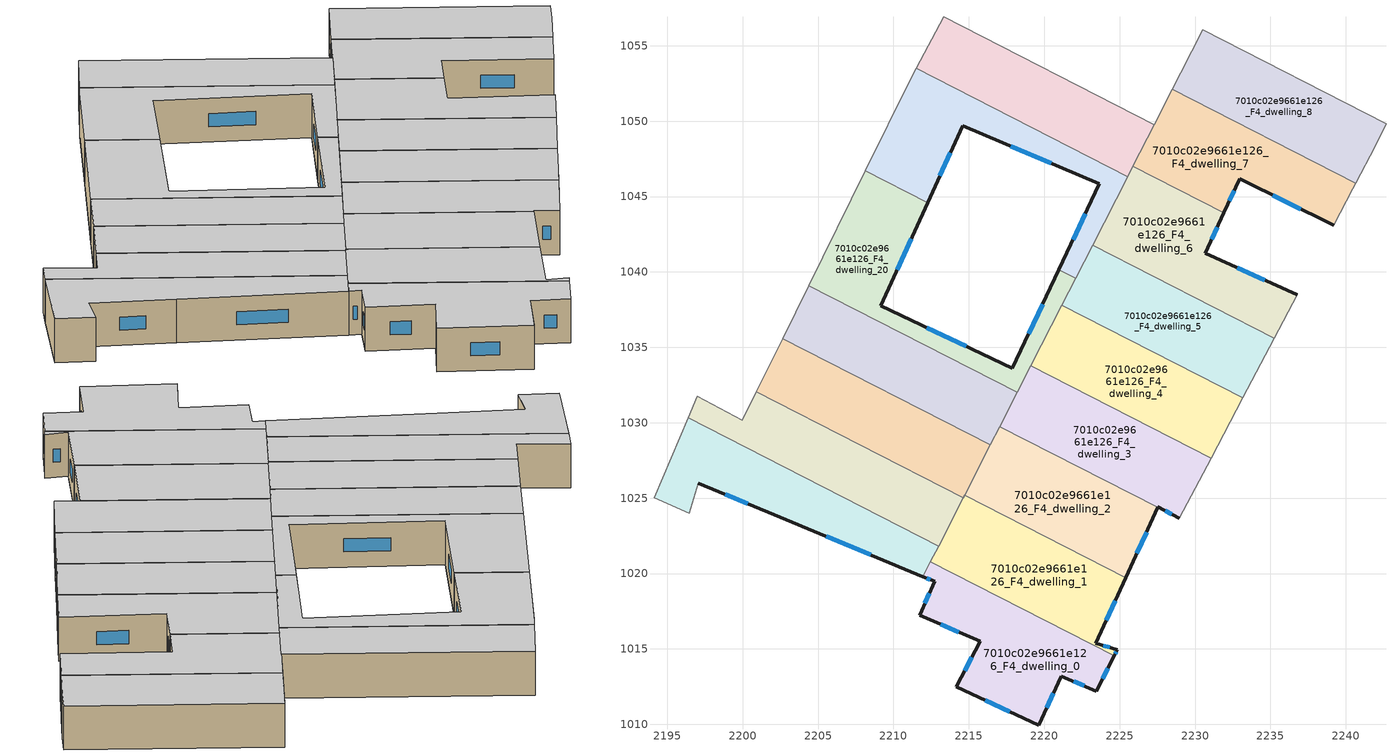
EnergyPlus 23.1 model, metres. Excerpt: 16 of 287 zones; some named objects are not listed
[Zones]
7010c02e9661e126_F4_dwelling_0
 floor to 7010c02e9661e126_F3_dwelling_0 (EU_floor_Construction): 2224.64,1014.54 2223.46,1012.21 2221.14,1013.21 2219.62,1009.96 2214.18,1012.5 2215.76,1015.51 2211.73,1017.24 2212.72,1019.47 2211.96,1019.79 2212.46,1020.77 z12
 wall outside (EU_wall_Construction): 2211.96,1019.79 2212.72,1019.47 2211.73,1017.24 2215.76,1015.51 2214.18,1012.5 2219.62,1009.96 2221.14,1013.21 2223.46,1012.21 2224.64,1014.54 z12:15
 wall to 7010c02e9661e126_F4_dwelling_1 (EU_wall_Construction): 2224.64,1014.54 2212.46,1020.77 z12:15
 wall to 7010c02e9661e126_F4_dwelling_16 (EU_wall_Construction): 2212.46,1020.77 2211.96,1019.79 z12:15
 window (EU_Window_Construction): 2216.09,1011.6 2217.71,1010.85 / 2215.2,1014.46 2214.73,1013.55 / 2213.14,1016.63 2214.35,1016.12 / 2212.38,1018.69 2212.08,1018.02 / 2212.23,1019.68 2212.46,1019.59 / 2223.88,1013.02 2224.23,1013.72 / 2221.95,1012.85 2222.65,1012.56 / 2220.15,1011.09 2220.61,1012.07 z13.05:13.95
 ceiling to 7010c02e9661e126_F5_dwelling_0 (EU_floor_Construction): 2223.46,1012.21 2224.64,1014.54 2212.46,1020.77 2211.96,1019.79 2212.72,1019.47 2211.73,1017.24 2215.76,1015.51 2214.18,1012.5 2219.62,1009.96 2221.14,1013.21 z15
7010c02e9661e126_F4_dwelling_1
 floor to 7010c02e9661e126_F3_dwelling_1 (EU_floor_Construction): 2225.41,1019.73 2223.43,1015.38 2224.84,1014.96 2224.64,1014.54 2212.46,1020.77 2214.72,1025.2 z12
 wall outside (EU_wall_Construction): 2224.64,1014.54 2224.84,1014.96 2223.43,1015.38 2225.41,1019.73 z12:15
 wall to 7010c02e9661e126_F4_dwelling_2 (EU_wall_Construction): 2225.41,1019.73 2214.72,1025.2 z12:15
 wall to 7010c02e9661e126_F4_dwelling_17 (EU_wall_Construction): 2214.64,1025.04 2212.99,1021.82 z12:15
 wall to 7010c02e9661e126_F4_dwelling_16 (EU_wall_Construction): 2212.99,1021.82 2212.46,1020.77 z12:15
 wall to 7010c02e9661e126_F4_dwelling_18 (EU_wall_Construction): 2214.72,1025.2 2214.64,1025.04 z12:15
 window (EU_Window_Construction): 2224.12,1016.9 2224.71,1018.2 / 2224.35,1015.1 2223.92,1015.23 / 2224.71,1014.69 2224.77,1014.81 z13.05:13.95
 ceiling to 7010c02e9661e126_F5_dwelling_1 (EU_floor_Construction): 2224.84,1014.96 2223.43,1015.38 2225.41,1019.73 2214.72,1025.2 2212.46,1020.77 2224.64,1014.54 z15
7010c02e9661e126_F4_dwelling_16
 floor to 7010c02e9661e126_F3_dwelling_16 (EU_floor_Construction): 2212.99,1021.82 2211.96,1019.79 2202.09,1023.89 2197.07,1026 2196.45,1024 2194.12,1025.01 2196.39,1030.32 z12
 wall outside (EU_wall_Construction): 2197.07,1026 2202.09,1023.89 2211.96,1019.79 z12:15
 wall adiabatic (EU_wall_Construction): 2196.39,1030.32 2194.12,1025.01 2196.45,1024 2197.07,1026 z12:15
 wall to 7010c02e9661e126_F4_dwelling_17 (EU_wall_Construction): 2212.99,1021.82 2196.39,1030.32 z12:15
 window (EU_Window_Construction): 2205.55,1022.46 2208.5,1021.23 / 2198.84,1025.26 2200.33,1024.63 z13.05:13.95
 ceiling to 7010c02e9661e126_F5_dwelling_16 (EU_floor_Construction): 2211.96,1019.79 2212.99,1021.82 2196.39,1030.32 2194.12,1025.01 2196.45,1024 2197.07,1026 2202.09,1023.89 z15
7010c02e9661e126_F4_dwelling_17
 floor to 7010c02e9661e126_F3_dwelling_17 (EU_floor_Construction): 2214.64,1025.04 2212.99,1021.82 2196.39,1030.32 2196.99,1031.75 2199.98,1030.17 2200.92,1032.06 z12
 wall adiabatic (EU_wall_Construction): 2200.92,1032.06 2199.98,1030.17 2196.99,1031.75 2196.39,1030.32 z12:15
 wall to 7010c02e9661e126_F4_dwelling_18 (EU_wall_Construction): 2214.64,1025.04 2200.92,1032.06 z12:15
 ceiling to 7010c02e9661e126_F5_dwelling_17 (EU_floor_Construction): 2212.99,1021.82 2214.64,1025.04 2200.92,1032.06 2199.98,1030.17 2196.99,1031.75 2196.39,1030.32 z15
7010c02e9661e126_F4_dwelling_18
 floor to 7010c02e9661e126_F3_dwelling_18 (EU_floor_Construction): 2216.43,1028.54 2214.64,1025.04 2200.92,1032.06 2202.66,1035.58 z12
 wall to 7010c02e9661e126_F4_dwelling_19 (EU_wall_Construction): 2216.43,1028.54 2202.66,1035.58 z12:15
 wall adiabatic (EU_wall_Construction): 2202.66,1035.58 2200.92,1032.06 z12:15
 wall to 7010c02e9661e126_F4_dwelling_2 (EU_wall_Construction): 2214.72,1025.2 2216.43,1028.54 z12:15
 ceiling to 7010c02e9661e126_F5_dwelling_18 (EU_floor_Construction): 2214.64,1025.04 2216.43,1028.54 2202.66,1035.58 2200.92,1032.06 z15
7010c02e9661e126_F4_dwelling_19
 floor to 7010c02e9661e126_F3_dwelling_19 (EU_floor_Construction): 2218.21,1032.02 2216.43,1028.54 2202.66,1035.58 2204.39,1039.09 z12
 wall to 7010c02e9661e126_F4_dwelling_20 (EU_wall_Construction): 2218.21,1032.02 2204.39,1039.09 z12:15
 wall adiabatic (EU_wall_Construction): 2204.39,1039.09 2202.66,1035.58 z12:15
 wall to 7010c02e9661e126_F4_dwelling_3 (EU_wall_Construction): 2217.05,1029.74 2218.21,1032.02 z12:15
 wall to 7010c02e9661e126_F4_dwelling_2 (EU_wall_Construction): 2216.43,1028.53 2217.05,1029.74 z12:15
 ceiling to 7010c02e9661e126_F5_dwelling_19 (EU_floor_Construction): 2216.43,1028.54 2218.21,1032.02 2204.39,1039.09 2202.66,1035.58 z15
7010c02e9661e126_F4_dwelling_2
 floor to 7010c02e9661e126_F3_dwelling_2 (EU_floor_Construction): 2227.53,1024.38 2225.41,1019.73 2214.72,1025.2 2217.05,1029.74 z12
 wall outside (EU_wall_Construction): 2225.41,1019.73 2227.53,1024.38 z12:15
 wall to 7010c02e9661e126_F4_dwelling_3 (EU_wall_Construction): 2227.53,1024.38 2217.05,1029.74 z12:15
 window (EU_Window_Construction): 2226.15,1021.36 2226.78,1022.75 z13.05:13.95
 ceiling to 7010c02e9661e126_F5_dwelling_2 (EU_floor_Construction): 2225.41,1019.73 2227.53,1024.38 2217.05,1029.74 2214.72,1025.2 z15
7010c02e9661e126_F4_dwelling_20
 floor to 7010c02e9661e126_F3_dwelling_20 (EU_floor_Construction): 2220.97,1040.14 2222.08,1039.58 2218.21,1032.02 2204.39,1039.09 2208.15,1046.71 2212.27,1044.6 2209.15,1037.76 2217.9,1033.61 z12
 wall outside (EU_wall_Construction): 2220.97,1040.14 2217.9,1033.61 2209.15,1037.76 2212.27,1044.6 z12:15
 wall to 7010c02e9661e126_F4_dwelling_21 (EU_wall_Construction): 2212.27,1044.6 2208.15,1046.71 / 2222.08,1039.58 2220.97,1040.14 z12:15
 wall adiabatic (EU_wall_Construction): 2208.15,1046.71 2204.39,1039.09 z12:15
 wall to 7010c02e9661e126_F4_dwelling_4 (EU_wall_Construction): 2219.11,1033.78 2221.16,1037.79 z12:15
 wall to 7010c02e9661e126_F4_dwelling_3 (EU_wall_Construction): 2218.21,1032.02 2219.11,1033.78 z12:15
 wall to 7010c02e9661e126_F4_dwelling_5 (EU_wall_Construction): 2221.16,1037.79 2222.08,1039.58 z12:15
 window (EU_Window_Construction): 2210.24,1040.16 2211.17,1042.2 / 2214.83,1035.07 2212.21,1036.31 / 2219.89,1037.86 2218.97,1035.9 z13.05:13.95
 ceiling to 7010c02e9661e126_F5_dwelling_20 (EU_floor_Construction): 2218.21,1032.02 2222.08,1039.58 2220.97,1040.14 2217.9,1033.61 2209.15,1037.76 2212.27,1044.6 2208.15,1046.71 2204.39,1039.09 z15
7010c02e9661e126_F4_dwelling_21
 floor to 7010c02e9661e126_F3_dwelling_21 (EU_floor_Construction): 2225.53,1046.32 2222.08,1039.58 2220.97,1040.14 2223.66,1045.84 2214.58,1049.68 2212.27,1044.6 2208.15,1046.71 2211.16,1052.8 2211.52,1053.49 z12
 wall outside (EU_wall_Construction): 2212.27,1044.6 2214.58,1049.68 2223.66,1045.84 2220.97,1040.14 z12:15
 wall adiabatic (EU_wall_Construction): 2211.52,1053.49 2211.16,1052.8 2208.15,1046.71 z12:15
 wall to 7010c02e9661e126_F4_dwelling_22 (EU_wall_Construction): 2225.53,1046.32 2211.52,1053.49 z12:15
 wall to 7010c02e9661e126_F4_dwelling_6 (EU_wall_Construction): 2223.21,1041.78 2225.53,1046.32 z12:15
 wall to 7010c02e9661e126_F4_dwelling_5 (EU_wall_Construction): 2222.08,1039.58 2223.21,1041.78 z12:15
 window (EU_Window_Construction): 2217.77,1048.34 2220.47,1047.19 / 2213.08,1046.38 2213.77,1047.9 / 2222.71,1043.85 2221.91,1042.14 z13.05:13.95
 ceiling to 7010c02e9661e126_F5_dwelling_21 (EU_floor_Construction): 2222.08,1039.58 2225.53,1046.32 2211.52,1053.49 2211.16,1052.8 2208.15,1046.71 2212.27,1044.6 2214.58,1049.68 2223.66,1045.84 2220.97,1040.14 z15
7010c02e9661e126_F4_dwelling_22
 floor to 7010c02e9661e126_F3_dwelling_22 (EU_floor_Construction): 2227.29,1049.76 2225.53,1046.32 2211.52,1053.49 2213.32,1056.91 z12
 wall to 7010c02e9661e126_F4_dwelling_23 (EU_wall_Construction): 2227.29,1049.76 2213.32,1056.91 z12:15
 wall adiabatic (EU_wall_Construction): 2213.32,1056.91 2211.52,1053.49 z12:15
 wall to 7010c02e9661e126_F4_dwelling_7 (EU_wall_Construction): 2225.88,1047 2227.29,1049.76 z12:15
 wall to 7010c02e9661e126_F4_dwelling_6 (EU_wall_Construction): 2225.53,1046.32 2225.87,1047 z12:15
 ceiling to 7010c02e9661e126_F5_dwelling_22 (EU_floor_Construction): 2225.53,1046.32 2227.29,1049.76 2213.32,1056.91 2211.52,1053.49 z15
7010c02e9661e126_F4_dwelling_3
 floor to 7010c02e9661e126_F3_dwelling_3 (EU_floor_Construction): 2231.07,1027.66 2228.96,1023.66 2227.55,1024.42 2227.53,1024.38 2217.05,1029.74 2219.11,1033.78 z12
 wall outside (EU_wall_Construction): 2227.53,1024.38 2227.55,1024.42 2228.96,1023.66 z12:15
 wall to 7010c02e9661e126_F4_dwelling_4 (EU_wall_Construction): 2231.07,1027.66 2219.11,1033.78 z12:15
 wall adiabatic (EU_wall_Construction): 2228.96,1023.66 2231.07,1027.66 z12:15
 window (EU_Window_Construction): 2228.04,1024.16 2228.47,1023.93 z13.05:13.95
 ceiling to 7010c02e9661e126_F5_dwelling_3 (EU_floor_Construction): 2228.96,1023.66 2231.07,1027.66 2219.11,1033.78 2217.05,1029.74 2227.53,1024.38 2227.55,1024.42 z15
7010c02e9661e126_F4_dwelling_4
 floor to 7010c02e9661e126_F3_dwelling_4 (EU_floor_Construction): 2233.17,1031.64 2231.07,1027.66 2219.11,1033.78 2221.16,1037.79 z12
 wall to 7010c02e9661e126_F4_dwelling_5 (EU_wall_Construction): 2233.17,1031.64 2221.16,1037.79 z12:15
 wall adiabatic (EU_wall_Construction): 2231.07,1027.66 2233.17,1031.64 z12:15
 ceiling to 7010c02e9661e126_F5_dwelling_4 (EU_floor_Construction): 2231.07,1027.66 2233.17,1031.64 2221.16,1037.79 2219.11,1033.78 z15
7010c02e9661e126_F4_dwelling_5
 floor to 7010c02e9661e126_F3_dwelling_5 (EU_floor_Construction): 2235.27,1035.61 2233.17,1031.64 2221.16,1037.79 2223.21,1041.78 z12
 wall to 7010c02e9661e126_F4_dwelling_6 (EU_wall_Construction): 2235.27,1035.61 2223.21,1041.78 z12:15
 wall adiabatic (EU_wall_Construction): 2233.17,1031.64 2235.27,1035.61 z12:15
 ceiling to 7010c02e9661e126_F5_dwelling_5 (EU_floor_Construction): 2233.17,1031.64 2235.27,1035.61 2223.21,1041.78 2221.16,1037.79 z15
7010c02e9661e126_F4_dwelling_6
 floor to 7010c02e9661e126_F3_dwelling_6 (EU_floor_Construction): 2231.91,1043.91 2230.67,1041.22 2236.78,1038.48 2235.27,1035.61 2223.21,1041.78 2225.88,1047 z12
 wall outside (EU_wall_Construction): 2236.78,1038.48 2230.67,1041.22 2231.91,1043.91 z12:15
 wall to 7010c02e9661e126_F4_dwelling_7 (EU_wall_Construction): 2231.91,1043.91 2225.88,1047 z12:15
 wall adiabatic (EU_wall_Construction): 2235.27,1035.61 2236.78,1038.48 z12:15
 window (EU_Window_Construction): 2231.1,1042.17 2231.47,1042.97 / 2234.64,1039.44 2232.81,1040.26 z13.05:13.95
 ceiling to 7010c02e9661e126_F5_dwelling_6 (EU_floor_Construction): 2235.27,1035.61 2236.78,1038.48 2230.67,1041.22 2231.91,1043.91 2225.88,1047 2223.21,1041.78 z15
7010c02e9661e126_F4_dwelling_7
 floor to 7010c02e9661e126_F3_dwelling_7 (EU_floor_Construction): 2240.66,1045.87 2240.47,1045.51 2239.19,1043.08 2232.96,1046.18 2231.91,1043.91 2225.88,1047 2228.49,1052.1 z12
 wall outside (EU_wall_Construction): 2231.91,1043.91 2232.96,1046.18 2239.19,1043.08 z12:15
 wall to 7010c02e9661e126_F4_dwelling_8 (EU_wall_Construction): 2240.66,1045.87 2228.49,1052.1 z12:15
 wall adiabatic (EU_wall_Construction): 2239.19,1043.08 2240.47,1045.51 2240.66,1045.87 z12:15
 wall to 7010c02e9661e126_F4_dwelling_23 (EU_wall_Construction): 2228.49,1052.1 2227.29,1049.76 z12:15
 window (EU_Window_Construction): 2232.28,1044.71 2232.6,1045.39 / 2235.15,1045.1 2237.01,1044.17 z13.05:13.95
 ceiling to 7010c02e9661e126_F5_dwelling_7 (EU_floor_Construction): 2239.19,1043.08 2240.47,1045.51 2240.66,1045.87 2228.49,1052.1 2225.88,1047 2231.91,1043.91 2232.96,1046.18 z15
7010c02e9661e126_F4_dwelling_8
 floor to 7010c02e9661e126_F3_dwelling_8 (EU_floor_Construction): 2242.66,1049.83 2241.94,1048.32 2240.66,1045.87 2228.49,1052.1 2230.51,1056.05 z12
 wall to 7010c02e9661e126_F4_dwelling_9 (EU_wall_Construction): 2242.66,1049.83 2230.51,1056.05 z12:15
 wall adiabatic (EU_wall_Construction): 2240.66,1045.87 2241.94,1048.32 2242.66,1049.83 z12:15
 wall to 7010c02e9661e126_F4_dwelling_23 (EU_wall_Construction): 2229.05,1053.21 2228.49,1052.1 z12:15
 wall to 7010c02e9661e126_F4_dwelling_24 (EU_wall_Construction): 2230.51,1056.05 2229.05,1053.21 z12:15
 ceiling to 7010c02e9661e126_F5_dwelling_8 (EU_floor_Construction): 2240.66,1045.87 2241.94,1048.32 2242.66,1049.83 2230.51,1056.05 2228.49,1052.1 z15
[Building]
EU S2 Campaign: North Axis=0; Terrain=City; Solar Distribution=FullExterior
[Site:Location]
Bologna: Latitude=44.5; Longitude=11.25; Time Zone=1; Elevation=37
[SizingPeriod:WeatherFileDays]
AnnualSizingPeriod: Begin Month=1; Begin Day of Month=1; End Month=12; End Day of Month=31; Day of Week for Start Day=Monday; Use Weather File Daylight Saving Period=No; Use Weather File Rain and Snow Indicators=No
[MATERIAL]
EU_InternalMass_Material: Roughness=MediumRough; Thickness=0.1; Conductivity=1; Density=1800; Specific Heat=900; Thermal Absorptance=0.9; Solar Absorptance=0.7; Visible Absorptance=0.7
[MATERIAL:NOMASS] Roughness=MediumRough; Thermal Absorptance=0.9; Solar Absorptance=0.7; Visible Absorptance=0.7
Name | Thermal Resistance
EU_wall_NoMass | 0.890213
EU_floor_NoMass | 0.79516
[WINDOWMATERIAL:SIMPLEGLAZINGSYSTEM]
EU_Window_SimpleGlazing: UFactor=4.49146; Solar Heat Gain Coefficient=0.85; Visible Transmittance=0.85
[CONSTRUCTION]
EU_wall_Construction: EU_wall_NoMass
EU_floor_Construction: EU_floor_NoMass
EU_Window_Construction: EU_Window_SimpleGlazing
EU_InternalMass_Construction: EU_InternalMass_Material
[ZONE] Type=1; Multiplier=1; Ceiling Height=autocalculate; Floor Area=autocalculate; Part of Total Floor Area=Yes
Name | Volume
7010c02e9661e126_F4_dwelling_0 | 182.041
7010c02e9661e126_F4_dwelling_1 | 182.045
7010c02e9661e126_F4_dwelling_16 | 182.046
7010c02e9661e126_F4_dwelling_17 | 182.043
7010c02e9661e126_F4_dwelling_18 | 182.068
7010c02e9661e126_F4_dwelling_19 | 182.015
7010c02e9661e126_F4_dwelling_2 | 182.03
7010c02e9661e126_F4_dwelling_20 | 182.049
7010c02e9661e126_F4_dwelling_21 | 182.033
7010c02e9661e126_F4_dwelling_22 | 182.057
7010c02e9661e126_F4_dwelling_3 | 182.076
7010c02e9661e126_F4_dwelling_4 | 182.01
7010c02e9661e126_F4_dwelling_5 | 182.0625
7010c02e9661e126_F4_dwelling_6 | 182.038
7010c02e9661e126_F4_dwelling_7 | 182.063
7010c02e9661e126_F4_dwelling_8 | 182.021
[INTERNALMASS] Construction=EU_InternalMass_Construction
Name | Zone or ZoneList | Surface Area
7010c02e9661e126_F4_dwelling_0_EU_InternalMass | 7010c02e9661e126_F4_dwelling_0 | 60.6796
7010c02e9661e126_F4_dwelling_1_EU_InternalMass | 7010c02e9661e126_F4_dwelling_1 | 60.6819
7010c02e9661e126_F4_dwelling_2_EU_InternalMass | 7010c02e9661e126_F4_dwelling_2 | 60.6768
7010c02e9661e126_F4_dwelling_3_EU_InternalMass | 7010c02e9661e126_F4_dwelling_3 | 60.6917
7010c02e9661e126_F4_dwelling_4_EU_InternalMass | 7010c02e9661e126_F4_dwelling_4 | 60.6703
7010c02e9661e126_F4_dwelling_5_EU_InternalMass | 7010c02e9661e126_F4_dwelling_5 | 60.6874
7010c02e9661e126_F4_dwelling_6_EU_InternalMass | 7010c02e9661e126_F4_dwelling_6 | 60.6793
7010c02e9661e126_F4_dwelling_7_EU_InternalMass | 7010c02e9661e126_F4_dwelling_7 | 60.6875
7010c02e9661e126_F4_dwelling_8_EU_InternalMass | 7010c02e9661e126_F4_dwelling_8 | 60.6738
7010c02e9661e126_F4_dwelling_16_EU_InternalMass | 7010c02e9661e126_F4_dwelling_16 | 60.6821
7010c02e9661e126_F4_dwelling_17_EU_InternalMass | 7010c02e9661e126_F4_dwelling_17 | 60.6814
7010c02e9661e126_F4_dwelling_18_EU_InternalMass | 7010c02e9661e126_F4_dwelling_18 | 60.6892
7010c02e9661e126_F4_dwelling_19_EU_InternalMass | 7010c02e9661e126_F4_dwelling_19 | 60.6716
7010c02e9661e126_F4_dwelling_20_EU_InternalMass | 7010c02e9661e126_F4_dwelling_20 | 60.6828
7010c02e9661e126_F4_dwelling_21_EU_InternalMass | 7010c02e9661e126_F4_dwelling_21 | 60.6772
7010c02e9661e126_F4_dwelling_22_EU_InternalMass | 7010c02e9661e126_F4_dwelling_22 | 60.6853
[OTHEREQUIPMENT] Fuel Type=Electricity; Design Level Calculation Method=Watts/Area; Power per Zone Floor Area=1; Fraction Latent=0; Fraction Radiant=0; Fraction Lost=0; Carbon Dioxide Generation Rate=0; EndUse Subcategory=EU_Step8_InternalGains
Name | Zone or ZoneList or Space or SpaceList | Schedule
EU_Step8_InternalGain_7010c02e9661e126_F4_dwelling_0_f000 | 7010c02e9661e126_F4_dwelling_0 | EU_Step8_GainSchedule_7010c02e9661e126_F4_dwelling_0_f000
EU_Step8_InternalGain_7010c02e9661e126_F4_dwelling_1_f000 | 7010c02e9661e126_F4_dwelling_1 | EU_Step8_GainSchedule_7010c02e9661e126_F4_dwelling_1_f000
EU_Step8_InternalGain_7010c02e9661e126_F4_dwelling_2_f000 | 7010c02e9661e126_F4_dwelling_2 | EU_Step8_GainSchedule_7010c02e9661e126_F4_dwelling_2_f000
EU_Step8_InternalGain_7010c02e9661e126_F4_dwelling_3_f000 | 7010c02e9661e126_F4_dwelling_3 | EU_Step8_GainSchedule_7010c02e9661e126_F4_dwelling_3_f000
EU_Step8_InternalGain_7010c02e9661e126_F4_dwelling_4_f000 | 7010c02e9661e126_F4_dwelling_4 | EU_Step8_GainSchedule_7010c02e9661e126_F4_dwelling_4_f000
EU_Step8_InternalGain_7010c02e9661e126_F4_dwelling_5_f000 | 7010c02e9661e126_F4_dwelling_5 | EU_Step8_GainSchedule_7010c02e9661e126_F4_dwelling_5_f000
EU_Step8_InternalGain_7010c02e9661e126_F4_dwelling_6_f000 | 7010c02e9661e126_F4_dwelling_6 | EU_Step8_GainSchedule_7010c02e9661e126_F4_dwelling_6_f000
EU_Step8_InternalGain_7010c02e9661e126_F4_dwelling_7_f000 | 7010c02e9661e126_F4_dwelling_7 | EU_Step8_GainSchedule_7010c02e9661e126_F4_dwelling_7_f000
EU_Step8_InternalGain_7010c02e9661e126_F4_dwelling_8_f000 | 7010c02e9661e126_F4_dwelling_8 | EU_Step8_GainSchedule_7010c02e9661e126_F4_dwelling_8_f000
EU_Step8_InternalGain_7010c02e9661e126_F4_dwelling_16_f000 | 7010c02e9661e126_F4_dwelling_16 | EU_Step8_GainSchedule_7010c02e9661e126_F4_dwelling_16_f000
EU_Step8_InternalGain_7010c02e9661e126_F4_dwelling_17_f000 | 7010c02e9661e126_F4_dwelling_17 | EU_Step8_GainSchedule_7010c02e9661e126_F4_dwelling_17_f000
EU_Step8_InternalGain_7010c02e9661e126_F4_dwelling_18_f000 | 7010c02e9661e126_F4_dwelling_18 | EU_Step8_GainSchedule_7010c02e9661e126_F4_dwelling_18_f000
EU_Step8_InternalGain_7010c02e9661e126_F4_dwelling_19_f000 | 7010c02e9661e126_F4_dwelling_19 | EU_Step8_GainSchedule_7010c02e9661e126_F4_dwelling_19_f000
EU_Step8_InternalGain_7010c02e9661e126_F4_dwelling_20_f000 | 7010c02e9661e126_F4_dwelling_20 | EU_Step8_GainSchedule_7010c02e9661e126_F4_dwelling_20_f000
EU_Step8_InternalGain_7010c02e9661e126_F4_dwelling_21_f000 | 7010c02e9661e126_F4_dwelling_21 | EU_Step8_GainSchedule_7010c02e9661e126_F4_dwelling_21_f000
EU_Step8_InternalGain_7010c02e9661e126_F4_dwelling_22_f000 | 7010c02e9661e126_F4_dwelling_22 | EU_Step8_GainSchedule_7010c02e9661e126_F4_dwelling_22_f000
[ZONEVENTILATION:DESIGNFLOWRATE] Schedule=EU_AlwaysOn; Design Flow Rate Calculation Method=AirChanges/Hour; Air Changes per Hour=0.718634; Ventilation Type=Natural; Fan Pressure Rise=0; Fan Total Efficiency=1; Constant Term Coefficient=1; Temperature Term Coefficient=0; Velocity Term Coefficient=0; Velocity Squared Term Coefficient=0; Minimum Indoor Temperature=-100; Maximum Indoor Temperature=100; Delta Temperature=-100; Minimum Outdoor Temperature=-100; Maximum Outdoor Temperature=100; Maximum Wind Speed=40
Name | Zone or ZoneList or Space or SpaceList
EU_ConstantAir_7010c02e9661e126_F4_dwelling_0 | 7010c02e9661e126_F4_dwelling_0
EU_ConstantAir_7010c02e9661e126_F4_dwelling_1 | 7010c02e9661e126_F4_dwelling_1
EU_ConstantAir_7010c02e9661e126_F4_dwelling_2 | 7010c02e9661e126_F4_dwelling_2
EU_ConstantAir_7010c02e9661e126_F4_dwelling_3 | 7010c02e9661e126_F4_dwelling_3
EU_ConstantAir_7010c02e9661e126_F4_dwelling_4 | 7010c02e9661e126_F4_dwelling_4
EU_ConstantAir_7010c02e9661e126_F4_dwelling_5 | 7010c02e9661e126_F4_dwelling_5
EU_ConstantAir_7010c02e9661e126_F4_dwelling_6 | 7010c02e9661e126_F4_dwelling_6
EU_ConstantAir_7010c02e9661e126_F4_dwelling_7 | 7010c02e9661e126_F4_dwelling_7
EU_ConstantAir_7010c02e9661e126_F4_dwelling_8 | 7010c02e9661e126_F4_dwelling_8
EU_ConstantAir_7010c02e9661e126_F4_dwelling_16 | 7010c02e9661e126_F4_dwelling_16
EU_ConstantAir_7010c02e9661e126_F4_dwelling_17 | 7010c02e9661e126_F4_dwelling_17
EU_ConstantAir_7010c02e9661e126_F4_dwelling_18 | 7010c02e9661e126_F4_dwelling_18
EU_ConstantAir_7010c02e9661e126_F4_dwelling_19 | 7010c02e9661e126_F4_dwelling_19
EU_ConstantAir_7010c02e9661e126_F4_dwelling_20 | 7010c02e9661e126_F4_dwelling_20
EU_ConstantAir_7010c02e9661e126_F4_dwelling_21 | 7010c02e9661e126_F4_dwelling_21
EU_ConstantAir_7010c02e9661e126_F4_dwelling_22 | 7010c02e9661e126_F4_dwelling_22
[HVACTEMPLATE:ZONE:IDEALLOADSAIRSYSTEM] System Availability Schedule=EU_AlwaysOn; Maximum Heating Supply Air Temperature=50; Minimum Cooling Supply Air Temperature=13; Maximum Heating Supply Air Humidity Ratio=0.0156; Minimum Cooling Supply Air Humidity Ratio=0.0077; Heating Limit=NoLimit; Cooling Limit=NoLimit; Heating Availability Schedule=EU_AlwaysOn; Cooling Availability Schedule=EU_CoolingOff; Dehumidification Control Type=ConstantSensibleHeatRatio; Cooling Sensible Heat Ratio=0.7; Dehumidification Setpoint=60; Humidification Control Type=None; Humidification Setpoint=30; Outdoor Air Method=None; Outdoor Air Flow Rate per Person=0.00944; Outdoor Air Flow Rate per Zone Floor Area=0; Outdoor Air Flow Rate per Zone=0; Demand Controlled Ventilation Type=None; Outdoor Air Economizer Type=NoEconomizer; Heat Recovery Type=None; Sensible Heat Recovery Effectiveness=0.7; Latent Heat Recovery Effectiveness=0.65
Name | Template Thermostat
7010c02e9661e126_F4_dwelling_0 | EU_HeatOnly_7010c02e9661e126_F4_dwelling_0
7010c02e9661e126_F4_dwelling_1 | EU_HeatOnly_7010c02e9661e126_F4_dwelling_1
7010c02e9661e126_F4_dwelling_2 | EU_HeatOnly_7010c02e9661e126_F4_dwelling_2
7010c02e9661e126_F4_dwelling_3 | EU_HeatOnly_7010c02e9661e126_F4_dwelling_3
7010c02e9661e126_F4_dwelling_4 | EU_HeatOnly_7010c02e9661e126_F4_dwelling_4
7010c02e9661e126_F4_dwelling_5 | EU_HeatOnly_7010c02e9661e126_F4_dwelling_5
7010c02e9661e126_F4_dwelling_6 | EU_HeatOnly_7010c02e9661e126_F4_dwelling_6
7010c02e9661e126_F4_dwelling_7 | EU_HeatOnly_7010c02e9661e126_F4_dwelling_7
7010c02e9661e126_F4_dwelling_8 | EU_HeatOnly_7010c02e9661e126_F4_dwelling_8
7010c02e9661e126_F4_dwelling_16 | EU_HeatOnly_7010c02e9661e126_F4_dwelling_16
7010c02e9661e126_F4_dwelling_17 | EU_HeatOnly_7010c02e9661e126_F4_dwelling_17
7010c02e9661e126_F4_dwelling_18 | EU_HeatOnly_7010c02e9661e126_F4_dwelling_18
7010c02e9661e126_F4_dwelling_19 | EU_HeatOnly_7010c02e9661e126_F4_dwelling_19
7010c02e9661e126_F4_dwelling_20 | EU_HeatOnly_7010c02e9661e126_F4_dwelling_20
7010c02e9661e126_F4_dwelling_21 | EU_HeatOnly_7010c02e9661e126_F4_dwelling_21
7010c02e9661e126_F4_dwelling_22 | EU_HeatOnly_7010c02e9661e126_F4_dwelling_22
[SIZING:ZONE] Zone Cooling Design Supply Air Temperature Input Method=SupplyAirTemperature; Zone Cooling Design Supply Air Temperature=13; Zone Heating Design Supply Air Temperature Input Method=SupplyAirTemperature; Zone Heating Design Supply Air Temperature=50; Zone Cooling Design Supply Air Humidity Ratio=0.008; Zone Heating Design Supply Air Humidity Ratio=0.008; Cooling Design Air Flow Method=DesignDay; Cooling Design Air Flow Rate=0; Cooling Minimum Air Flow per Zone Floor Area=0.000762; Cooling Minimum Air Flow=0; Cooling Minimum Air Flow Fraction=0.2; Heating Design Air Flow Method=DesignDay; Heating Design Air Flow Rate=0; Heating Maximum Air Flow per Zone Floor Area=0.002032; Heating Maximum Air Flow=0.141576; Heating Maximum Air Flow Fraction=0.3; Account for Dedicated Outdoor Air System=No; Dedicated Outdoor Air System Control Strategy=NeutralSupplyAir; Dedicated Outdoor Air Low Setpoint Temperature for Design=autosize; Dedicated Outdoor Air High Setpoint Temperature for Design=autosize; Zone Load Sizing Method=Sensible Load Only No Latent Load; Zone Latent Cooling Design Supply Air Humidity Ratio Input Method=HumidityRatioDifference; Zone Cooling Design Supply Air Humidity Ratio Difference=0.005; Zone Latent Heating Design Supply Air Humidity Ratio Input Method=HumidityRatioDifference; Zone Humidification Design Supply Air Humidity Ratio Difference=0.005
7010c02e9661e126_F4_dwelling_0; 7010c02e9661e126_F4_dwelling_1; 7010c02e9661e126_F4_dwelling_2; 7010c02e9661e126_F4_dwelling_3; 7010c02e9661e126_F4_dwelling_4; 7010c02e9661e126_F4_dwelling_5; 7010c02e9661e126_F4_dwelling_6; 7010c02e9661e126_F4_dwelling_7; 7010c02e9661e126_F4_dwelling_8; 7010c02e9661e126_F4_dwelling_16; 7010c02e9661e126_F4_dwelling_17; 7010c02e9661e126_F4_dwelling_18; 7010c02e9661e126_F4_dwelling_19; 7010c02e9661e126_F4_dwelling_20; 7010c02e9661e126_F4_dwelling_21; 7010c02e9661e126_F4_dwelling_22
[SCHEDULE:CONSTANT]
Name | Hourly Value
EU_AlwaysOn | 1
EU_CoolingOff | 0
[SCHEDULE:FILE] Column Number=1; Rows to Skip at Top=0; Number of Hours of Data=8760; Column Separator=Comma; Interpolate to Timestep=No; Minutes per Item=60; Adjust Schedule for Daylight Savings=Yes
Name | File
EU_Step8_GainSchedule_7010c02e9661e126_F4_dwelling_0_f000 | ../../schedules/7010c02e9661e126/7010c02e9661e126_F4_dwelling_0_f000_gain.csv
EU_Step8_GainSchedule_7010c02e9661e126_F4_dwelling_1_f000 | ../../schedules/7010c02e9661e126/7010c02e9661e126_F4_dwelling_1_f000_gain.csv
EU_Step8_GainSchedule_7010c02e9661e126_F4_dwelling_2_f000 | ../../schedules/7010c02e9661e126/7010c02e9661e126_F4_dwelling_2_f000_gain.csv
EU_Step8_GainSchedule_7010c02e9661e126_F4_dwelling_3_f000 | ../../schedules/7010c02e9661e126/7010c02e9661e126_F4_dwelling_3_f000_gain.csv
EU_Step8_GainSchedule_7010c02e9661e126_F4_dwelling_4_f000 | ../../schedules/7010c02e9661e126/7010c02e9661e126_F4_dwelling_4_f000_gain.csv
EU_Step8_GainSchedule_7010c02e9661e126_F4_dwelling_5_f000 | ../../schedules/7010c02e9661e126/7010c02e9661e126_F4_dwelling_5_f000_gain.csv
EU_Step8_GainSchedule_7010c02e9661e126_F4_dwelling_6_f000 | ../../schedules/7010c02e9661e126/7010c02e9661e126_F4_dwelling_6_f000_gain.csv
EU_Step8_GainSchedule_7010c02e9661e126_F4_dwelling_7_f000 | ../../schedules/7010c02e9661e126/7010c02e9661e126_F4_dwelling_7_f000_gain.csv
EU_Step8_GainSchedule_7010c02e9661e126_F4_dwelling_8_f000 | ../../schedules/7010c02e9661e126/7010c02e9661e126_F4_dwelling_8_f000_gain.csv
EU_Step8_GainSchedule_7010c02e9661e126_F4_dwelling_16_f000 | ../../schedules/7010c02e9661e126/7010c02e9661e126_F4_dwelling_16_f000_gain.csv
EU_Step8_GainSchedule_7010c02e9661e126_F4_dwelling_17_f000 | ../../schedules/7010c02e9661e126/7010c02e9661e126_F4_dwelling_17_f000_gain.csv
EU_Step8_GainSchedule_7010c02e9661e126_F4_dwelling_18_f000 | ../../schedules/7010c02e9661e126/7010c02e9661e126_F4_dwelling_18_f000_gain.csv
EU_Step8_GainSchedule_7010c02e9661e126_F4_dwelling_19_f000 | ../../schedules/7010c02e9661e126/7010c02e9661e126_F4_dwelling_19_f000_gain.csv
EU_Step8_GainSchedule_7010c02e9661e126_F4_dwelling_20_f000 | ../../schedules/7010c02e9661e126/7010c02e9661e126_F4_dwelling_20_f000_gain.csv
EU_Step8_GainSchedule_7010c02e9661e126_F4_dwelling_21_f000 | ../../schedules/7010c02e9661e126/7010c02e9661e126_F4_dwelling_21_f000_gain.csv
EU_Step8_GainSchedule_7010c02e9661e126_F4_dwelling_22_f000 | ../../schedules/7010c02e9661e126/7010c02e9661e126_F4_dwelling_22_f000_gain.csv
